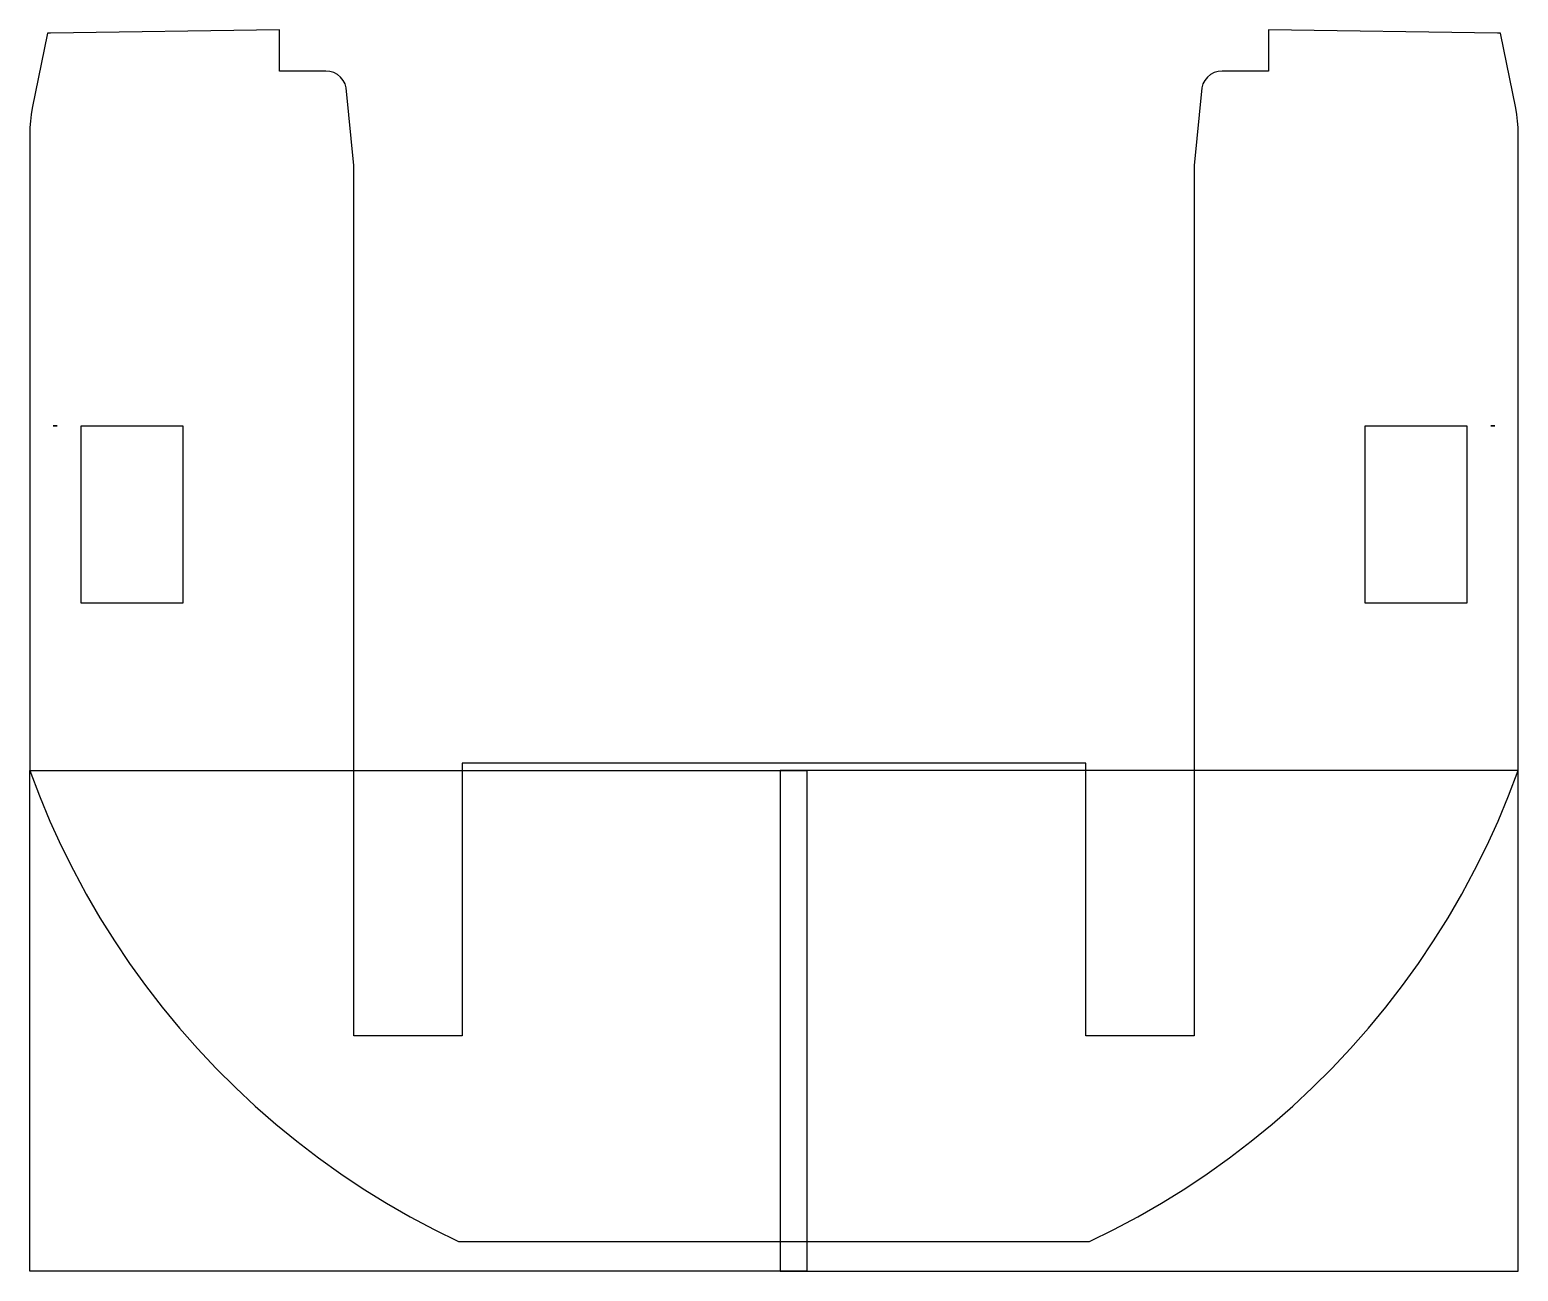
# Model space of a CAD drawing. Header units: millimetres. Extents: x -35.5 to 35.5, y -40.1 to 19.1.
import ezdxf

# ---------------------------------------------------------------- set-up
doc = ezdxf.new("R2010")
doc.units = ezdxf.units.MM
doc.layers.get('0').update_dxf_attribs({"linetype": 'CONTINUOUS'})

msp = doc.modelspace()

# ---------------------------------------------------------------- linework, layer by layer
for points in [[(-15.04, -38.693), (15.04, -38.693), (16.204, -38.12), (17.35, -37.509), (18.475, -36.862), (19.578, -36.177), (20.658, -35.458), (21.715, -34.703), (22.746, -33.914), (23.751, -33.093), (24.728, -32.238), (25.677, -31.353), (26.597, -30.436), (27.486, -29.491), (28.344, -28.517), (29.17, -27.515), (29.963, -26.487), (30.721, -25.434), (31.445, -24.356), (32.134, -23.255), (32.786, -22.133), (33.401, -20.99), (33.978, -19.827), (34.518, -18.646), (35.018, -17.449), (35.479, -16.235), (35.479, 14.093), (35.472, 14.407), (35.449, 14.719), (35.411, 15.028), (35.358, 15.332), (34.641, 18.904), (34.484, 18.907), (23.57, 19.073), (23.57, 17.107), (21.37, 17.107), (21.175, 17.088), (20.987, 17.031), (20.814, 16.938), (20.663, 16.814), (20.539, 16.662), (20.446, 16.49), (20.389, 16.302), (20.025, 12.607), (20.025, -28.893), (14.87, -28.893), (14.87, -15.893), (-14.87, -15.893), (-14.87, -28.893), (-20.025, -28.893), (-20.025, 12.607), (-20.389, 16.302), (-20.446, 16.49), (-20.539, 16.662), (-20.663, 16.814), (-20.814, 16.938), (-20.987, 17.031), (-21.175, 17.088), (-21.37, 17.107), (-23.57, 17.107), (-23.57, 19.073), (-34.484, 18.907), (-34.641, 18.904), (-35.358, 15.332), (-35.411, 15.028), (-35.449, 14.719), (-35.472, 14.407), (-35.479, 14.093), (-35.479, -16.235), (-35.018, -17.449), (-34.518, -18.646), (-33.978, -19.827), (-33.401, -20.99), (-32.786, -22.133), (-32.134, -23.255), (-31.445, -24.356), (-30.721, -25.434), (-29.963, -26.487), (-29.17, -27.515), (-28.344, -28.517), (-27.486, -29.491), (-26.597, -30.436), (-25.677, -31.353), (-24.728, -32.238), (-23.751, -33.093), (-22.746, -33.914), (-21.715, -34.703), (-20.658, -35.458), (-19.578, -36.177), (-18.475, -36.862), (-17.35, -37.509), (-16.204, -38.12)], [(-34.168, 0.191), (-34.368, 0.191), (-34.168, 0.194)], [(-33.022, -8.26), (-33.022, 0.191), (-28.179, 0.191), (-28.179, -8.26)], [(33.022, -8.26), (28.179, -8.26), (28.179, 0.191), (33.022, 0.191)], [(34.168, 0.191), (34.168, 0.194), (34.368, 0.191)], [(-35.479, -16.235), (1.558, -16.235), (1.558, -40.107), (-35.479, -40.107)], [(35.479, -16.235), (0.293, -16.235), (0.293, -40.107), (35.479, -40.107)]]:
    msp.add_lwpolyline(points, close=True)

doc.saveas('drawing.dxf')
